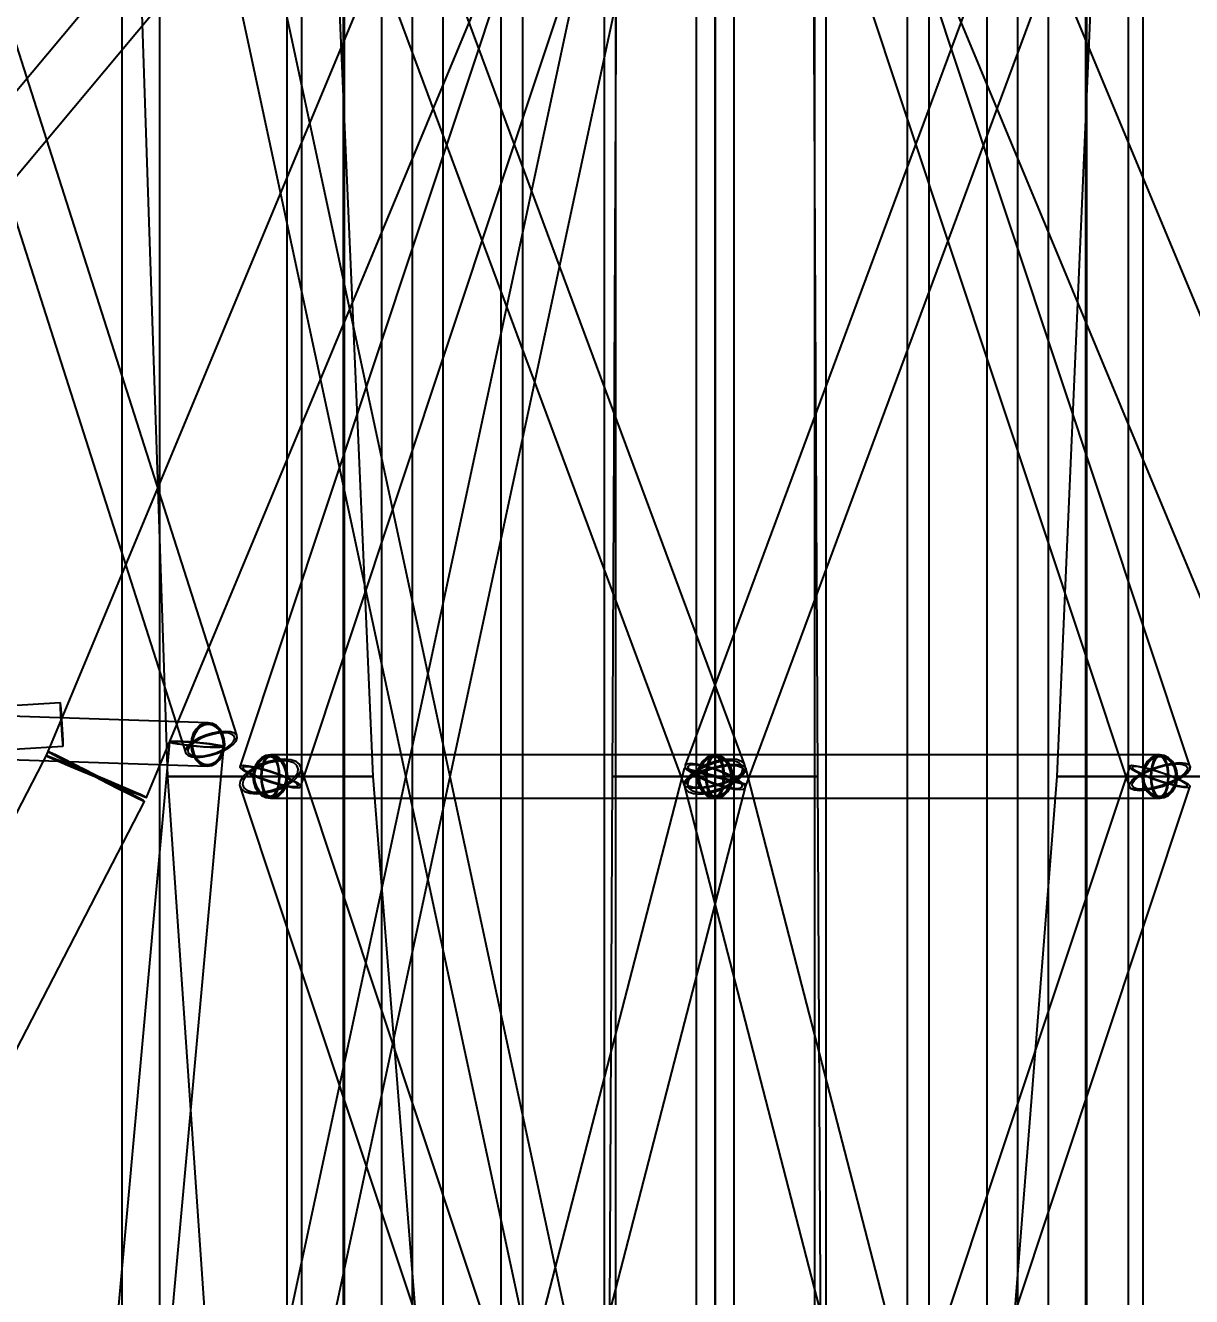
# Model space of a CAD drawing. Header units: millimetres. Extents: x -123812 to 252100, y -3000 to 639000.
# Drawn here: x -6449 to 4456, y 32640 to 44520 of the extents above; entities that cross this region are included whole.
import ezdxf

# ---------------------------------------------------------------- set-up
doc = ezdxf.new("R2010")
doc.units = ezdxf.units.MM
for name, color, linetype, lineweight in [('D-BMK-AXIS', 7, 'Continuous', 13), ('D-STR-CORE', 7, 'Continuous', 25), ('D-STR-DIM', 7, 'Continuous', 13), ('D-STR-STRC', 7, 'Continuous', 25)]:
    doc.layers.add(name, color=color, linetype=linetype, lineweight=lineweight)
doc.styles.add('OpenSansCondensed-Light', font='OpenSansCondensed-Light.ttf')
doc.styles.add('TOWER_UNICODE', font='Arial Unicode.ttf')
doc.dimstyles.new('EZDXF', dxfattribs={"dimtxt": 0.25, "dimasz": 0.175, "dimexe": 0.375, "dimexo": 0.125, "dimgap": 0.1, "dimtad": 1, "dimlfac": 100, "dimzin": 12, "dimdsep": 46, "dimtxsty": 'OpenSansCondensed-Light', "dimblk": 'ARCHTICK', "dimcen": 2.5, "dimazin": 3, "dimtfac": 0.5, "dimtmove": 2, "dimatfit": 3})

# ---------------------------------------------------------------- blocks, each defined once
blk = doc.blocks.new('_ARCHTICK')
at = {"color": 0, "linetype": 'BYBLOCK', "const_width": 0.15}
blk.add_lwpolyline([(-0.5, -0.5), (0.5, 0.5)], dxfattribs=at)

msp = doc.modelspace()

# ---------------------------------------------------------------- linework, layer by layer
at = {"layer": 'D-BMK-AXIS'}
msp.add_line((0, -3000), (0, 639000), dxfattribs=at)
at = {"layer": 'D-STR-CORE'}
for points in [[(-4000, 0), (-4000, 100000), (-3477.3, 100000), (-3477.3, 0)], [(-4000, 0), (-4000, 100000), (-3477.3, 100000), (-3477.3, 0)], [(-3863.7, 0), (-3863.7, 100000), (-3117.7, 100000), (-3117.7, 0)], [(-3863.7, 0), (-3863.7, 100000), (-3117.7, 100000), (-3117.7, 0)], [(-3464.1, 0), (-3464.1, 100000), (-2545.6, 100000), (-2545.6, 0)], [(-3464.1, 0), (-3464.1, 100000), (-2545.6, 100000), (-2545.6, 0)], [(-2828.4, 0), (-2828.4, 100000), (-1800, 100000), (-1800, 0)], [(-2828.4, 0), (-2828.4, 100000), (-1800, 100000), (-1800, 0)], [(-2000, 0), (-2000, 100000), (-931.7, 100000), (-931.7, 0)], [(-2000, 0), (-2000, 100000), (-931.7, 100000), (-931.7, 0)], [(-1035.3, 0), (-1035.3, 100000), (0, 100000), (0, 0)], [(-1035.3, 0), (-1035.3, 100000), (0, 100000), (0, 0)], [(0, 0), (0, 100000), (1035.3, 100000), (1035.3, 0)], [(0, 0), (0, 100000), (1035.3, 100000), (1035.3, 0)], [(931.7, 0), (931.7, 100000), (2000, 100000), (2000, 0)], [(931.7, 0), (931.7, 100000), (2000, 100000), (2000, 0)], [(1800, 0), (1800, 100000), (2828.4, 100000), (2828.4, 0)], [(1800, 0), (1800, 100000), (2828.4, 100000), (2828.4, 0)], [(2545.6, 0), (2545.6, 100000), (3464.1, 100000), (3464.1, 0)], [(2545.6, 0), (2545.6, 100000), (3464.1, 100000), (3464.1, 0)], [(3117.7, 0), (3117.7, 100000), (3863.7, 100000), (3863.7, 0)], [(3117.7, 0), (3117.7, 100000), (3863.7, 100000), (3863.7, 0)], [(3477.3, 0), (3477.3, 100000), (4000, 100000), (4000, 0)], [(3477.3, 0), (3477.3, 100000), (4000, 100000), (4000, 0)]]:
    msp.add_lwpolyline(points, close=True, dxfattribs=at)
at = {"layer": 'D-STR-STRC'}
for points in [[(-1006, 50295.4), (-6253.6, 37695.4), (-6241.6, 37688.7), (-6198.4, 37669.2), (-6127.1, 37638.2), (-6032.4, 37597.7), (-5920.8, 37550.6), (-5800.1, 37500), (-5678.2, 37449.4), (-5563.7, 37402.3), (-5464.2, 37361.8), (-5386.6, 37330.8), (-5336.1, 37311.3), (-5316.2, 37304.6), (-68.5, 49904.6)], [(68.5, 49904.6), (5316.2, 37304.6), (5336.1, 37311.3), (5386.6, 37330.8), (5464.2, 37361.8), (5563.7, 37402.3), (5678.2, 37449.4), (5800.1, 37500), (5920.8, 37550.6), (6032.4, 37597.7), (6127.1, 37638.2), (6198.4, 37669.2), (6241.6, 37688.7), (6253.6, 37695.4), (1006, 50295.4)], [(-1307.1, 50150.7), (-11625.2, 37822), (-11620.5, 37816.4), (-11602.8, 37800.1), (-11573.4, 37774.2), (-11534.3, 37740.4), (-11488, 37701.1), (-11437.9, 37658.9), (-11387.3, 37616.7), (-11339.6, 37577.4), (-11298.1, 37543.6), (-11265.6, 37517.7), (-11244.4, 37501.4), (-11235.9, 37495.8), (-917.8, 49824.6)], [(-5568.1, 49958), (-198.7, 24958), (-192, 24952.9), (-172.1, 24951.1), (-140.5, 24952.6), (-99.4, 24957.3), (-51.4, 24965), (0, 24975), (51.4, 24986.7), (99.4, 24999.4), (140.5, 25012), (172.1, 25023.9), (192, 25034.1), (198.7, 25042), (-5170.6, 50042)], [(-198.7, 50042), (-5568.1, 25042), (-5561.3, 25034.1), (-5541.5, 25023.9), (-5509.9, 25012), (-5468.7, 24999.4), (-5420.8, 24986.7), (-5369.4, 24975), (-5317.9, 24965), (-5270, 24957.3), (-5228.8, 24952.6), (-5197.2, 24951.1), (-5177.4, 24952.9), (-5170.6, 24958), (198.7, 49958)], [(-4917.3, 49884.4), (-275.7, 37384.4), (-247.6, 37358.5), (-202.6, 37342.1), (-143.8, 37336.6), (-75.2, 37342.1), (-1.5, 37358.5), (72.4, 37384.4), (141.3, 37418.3), (200.5, 37457.7), (246.2, 37500), (275, 37542.3), (285.1, 37581.7), (275.7, 37615.6), (-4365.8, 50115.6)], [(-285, 50091.1), (-4443.5, 37591.1), (-4432.3, 37574.4), (-4402.4, 37552.6), (-4355.9, 37527.2), (-4295.9, 37500), (-4226.6, 37472.8), (-4152.7, 37447.4), (-4079.1, 37425.6), (-4010.9, 37408.9), (-3952.8, 37398.4), (-3908.7, 37394.8), (-3881.7, 37398.4), (-3873.4, 37408.9), (285, 49908.9)], [(-285.4, 49908), (3873, 37408), (3888.2, 37387.4), (3921.8, 37374.4), (3971.5, 37369.9), (4034, 37374.4), (4104.9, 37387.4), (4179.5, 37408), (4252.7, 37435), (4319.4, 37466.3), (4375.2, 37500), (4416.2, 37533.7), (4439.6, 37565), (4443.9, 37592), (285.4, 50092)], [(4360.7, 50105.2), (-280.9, 37605.2), (-278.2, 37585.9), (-256.5, 37560.7), (-217.3, 37531.4), (-163.3, 37500), (-98.2, 37468.6), (-26.4, 37439.3), (47.2, 37414.1), (117.6, 37394.8), (180, 37382.7), (230.1, 37378.6), (264.5, 37382.7), (280.9, 37394.8), (4922.5, 49894.8)], [(-8809.6, 49804.1), (-4949.8, 37714.6), (-4928.3, 37695.4), (-4892.1, 37683.3), (-4843.5, 37679.2), (-4786, 37683.3), (-4723.3, 37695.4), (-4659.9, 37714.6), (-4600, 37739.6), (-4547.7, 37768.7), (-4506.6, 37800), (-4479.4, 37831.3), (-4468.1, 37860.4), (-4473.3, 37885.4), (-8333.1, 49975)], [(-11418, 37456.1), (-6097.7, 37784.9), (-6096.7, 37791.8), (-6096.5, 37812.1), (-6097.3, 37844.3), (-6099, 37886.3), (-6101.5, 37935.2), (-6104.5, 37987.7), (-6108, 38040.2), (-6111.6, 38089.1), (-6115.1, 38131.1), (-6118.2, 38163.3), (-6120.9, 38183.6), (-6122.8, 38190.5), (-11443.1, 37861.7)], [(-7435.8, 37686.4), (-4745.8, 37596.8), (-4704.8, 37603.8), (-4666.3, 37624.1), (-4633.2, 37656.3), (-4607.5, 37698.4), (-4591, 37747.4), (-4584.9, 37800), (-4589.6, 37852.6), (-4604.8, 37901.6), (-4629.4, 37943.7), (-4661.7, 37975.9), (-4699.6, 37996.2), (-4740.5, 38003.2), (-7430.5, 38092.7)], [(-5717.7, 25387.3), (-4594.8, 37777.2), (-4603.5, 37782.8), (-4628.7, 37789.6), (-4668.9, 37797.1), (-4721.3, 37804.8), (-4782.3, 37812.2), (-4847.8, 37818.7), (-4913.3, 37824), (-4974.3, 37827.6), (-5026.7, 37829.4), (-5066.9, 37829.1), (-5092.2, 37826.9), (-5100.8, 37822.8), (-6223.7, 25432.9)], [(-11793.3, 24766.7), (-5333.9, 37266.7), (-5345.3, 37274.7), (-5386.7, 37298), (-5455.3, 37335), (-5546.3, 37383.4), (-5653.6, 37439.6), (-5769.8, 37500), (-5887, 37560.4), (-5997.3, 37616.6), (-6093.2, 37665), (-6168, 37702), (-6216.7, 37725.3), (-6236, 37733.3), (-12695.4, 25233.3)], [(287.6, 25081), (-3870.8, 37581), (-3884.5, 37614.6), (-3916.8, 37640.3), (-3965.6, 37656.5), (-4027.5, 37662), (-4098.4, 37656.5), (-4173.3, 37640.3), (-4247.3, 37614.6), (-4315.2, 37581), (-4372.4, 37541.9), (-4415, 37500), (-4440.1, 37458.1), (-4446.1, 37419), (-287.6, 24919)], [(-2942.1, 24924.9), (290.4, 37424.9), (280.6, 37429), (251.5, 37438), (205.4, 37451.2), (145.2, 37467.7), (75.2, 37486.4), (0, 37506), (-75.2, 37525.3), (-145.2, 37542.8), (-205.4, 37557.4), (-251.5, 37568), (-280.6, 37574.1), (-290.4, 37575.1), (-3523, 25075.1)], [(3521.3, 25079.7), (288.8, 37579.7), (269.1, 37597.6), (231.1, 37608.9), (177.4, 37612.7), (111.6, 37608.9), (38.1, 37597.6), (-37.9, 37579.7), (-111.4, 37556.3), (-177.2, 37529.2), (-231, 37500), (-269, 37470.8), (-288.8, 37443.7), (-288.8, 37420.3), (2943.8, 24920.3)], [(281.3, 24901.6), (4439.7, 37401.6), (4441.9, 37411.7), (4424.8, 37427.9), (4389.6, 37449), (4338.6, 37473.6), (4275.3, 37500), (4204.1, 37526.4), (4129.7, 37551), (4057.3, 37572.1), (3991.8, 37588.3), (3937.7, 37598.4), (3898.6, 37601.9), (3877.2, 37598.4), (-281.3, 25098.4)]]:
    msp.add_lwpolyline(points, dxfattribs=at)
for points in [[(-5547.2, 25000), (-5191.6, 25000), (-5191.6, 50000), (-5547.2, 50000)], [(-5547.2, 25000), (-5191.6, 25000), (-5191.6, 50000), (-5547.2, 50000)], [(-5541.6, 50000), (-5121, 37500), (-3196, 37500), (-3741.6, 50000)], [(-962.5, 37500), (962.5, 37500), (900, 50000), (-900, 50000)], [(-962.5, 37500), (962.5, 37500), (900, 50000), (-900, 50000)], [(-177.8, 25000), (177.8, 25000), (177.8, 50000), (-177.8, 50000)], [(-177.8, 25000), (177.8, 25000), (177.8, 50000), (-177.8, 50000)], [(3196, 37500), (5121, 37500), (5541.6, 50000), (3741.6, 50000)], [(-6116, 37987.7), (-6112.6, 37935.2), (-6109, 37886.3), (-6105.5, 37844.3), (-6102.3, 37812.1), (-6099.6, 37791.8), (-6097.7, 37784.9), (-6096.7, 37791.8), (-6096.5, 37812.1), (-6097.3, 37844.3), (-6099, 37886.3), (-6101.5, 37935.2), (-6104.5, 37987.7), (-6108, 38040.2), (-6111.6, 38089.1), (-6115.1, 38131.1), (-6118.2, 38163.3), (-6120.9, 38183.6), (-6122.8, 38190.5), (-6123.8, 38183.6), (-6124, 38163.3), (-6123.2, 38131.1), (-6121.5, 38089.1), (-6119, 38040.2)], [(-6115.5, 37987.7), (-6112.4, 37939.3), (-6109.1, 37894.3), (-6105.8, 37855.6), (-6102.9, 37825.9), (-6100.5, 37807.2), (-6098.7, 37800.8), (-6097.7, 37807.2), (-6097.6, 37825.9), (-6098.4, 37855.6), (-6099.9, 37894.3), (-6102.2, 37939.3), (-6105, 37987.7), (-6108.1, 38036.1), (-6111.4, 38081.1), (-6114.7, 38119.8), (-6117.6, 38149.5), (-6120, 38168.2), (-6121.8, 38174.5), (-6122.8, 38168.2), (-6122.9, 38149.5), (-6122.2, 38119.8), (-6120.6, 38081.1), (-6118.4, 38036.1)], [(-4916.5, 37800), (-4943.7, 37768.7), (-4955.1, 37739.6), (-4949.8, 37714.6), (-4928.3, 37695.4), (-4892.1, 37683.3), (-4843.5, 37679.2), (-4786, 37683.3), (-4723.3, 37695.4), (-4659.9, 37714.6), (-4600, 37739.6), (-4547.7, 37768.7), (-4506.6, 37800), (-4479.4, 37831.3), (-4468.1, 37860.4), (-4473.3, 37885.4), (-4494.8, 37904.6), (-4531.1, 37916.7), (-4579.6, 37920.8), (-4637.2, 37916.7), (-4699.8, 37904.6), (-4763.2, 37885.4), (-4823.1, 37860.4), (-4875.4, 37831.3)], [(-4896.4, 37800), (-4920.9, 37771.8), (-4931.1, 37745.5), (-4926.4, 37723), (-4907, 37705.7), (-4874.3, 37694.8), (-4830.5, 37691.1), (-4778.6, 37694.8), (-4722.2, 37705.7), (-4665, 37723), (-4611, 37745.5), (-4563.8, 37771.8), (-4526.7, 37800), (-4502.3, 37828.2), (-4492, 37854.5), (-4496.8, 37877), (-4516.1, 37894.3), (-4548.8, 37905.2), (-4592.6, 37908.9), (-4644.5, 37905.2), (-4700.9, 37894.3), (-4758.1, 37877), (-4812.1, 37854.5), (-4859.3, 37828.2)], [(-4901.3, 37800), (-4896.6, 37747.4), (-4881.5, 37698.4), (-4856.9, 37656.3), (-4824.5, 37624.1), (-4786.7, 37603.8), (-4745.8, 37596.8), (-4704.8, 37603.8), (-4666.3, 37624.1), (-4633.2, 37656.3), (-4607.5, 37698.4), (-4591, 37747.4), (-4584.9, 37800), (-4589.6, 37852.6), (-4604.8, 37901.6), (-4629.4, 37943.7), (-4661.7, 37975.9), (-4699.6, 37996.2), (-4740.5, 38003.2), (-4781.5, 37996.2), (-4819.9, 37975.9), (-4853.1, 37943.7), (-4878.8, 37901.6), (-4895.3, 37852.6)], [(-4888.9, 37800), (-4884.6, 37751.6), (-4870.6, 37706.4), (-4847.9, 37667.7), (-4818.1, 37637.9), (-4783.2, 37619.2), (-4745.6, 37612.8), (-4707.8, 37619.2), (-4672.4, 37637.9), (-4641.8, 37667.7), (-4618.1, 37706.4), (-4603, 37751.6), (-4597.4, 37800), (-4601.7, 37848.4), (-4615.7, 37893.6), (-4638.3, 37932.3), (-4668.1, 37962.1), (-4703, 37980.8), (-4740.7, 37987.2), (-4778.5, 37980.8), (-4813.9, 37962.1), (-4844.5, 37932.3), (-4868.1, 37893.6), (-4883.3, 37848.4)], [(-4847.8, 37781.3), (-4913.3, 37787.8), (-4974.3, 37795.2), (-5026.7, 37802.9), (-5066.9, 37810.4), (-5092.2, 37817.2), (-5100.8, 37822.8), (-5092.2, 37826.9), (-5066.9, 37829.1), (-5026.7, 37829.4), (-4974.3, 37827.6), (-4913.3, 37824), (-4847.8, 37818.7), (-4782.3, 37812.2), (-4721.3, 37804.8), (-4668.9, 37797.1), (-4628.7, 37789.6), (-4603.5, 37782.8), (-4594.8, 37777.2), (-4603.5, 37773.1), (-4628.7, 37770.9), (-4668.9, 37770.6), (-4721.3, 37772.4), (-4782.3, 37776)], [(-4847.8, 37783.1), (-4906.8, 37789), (-4961.9, 37795.6), (-5009.1, 37802.6), (-5045.3, 37809.4), (-5068.1, 37815.5), (-5075.9, 37820.6), (-5068.1, 37824.2), (-5045.3, 37826.2), (-5009.1, 37826.5), (-4961.9, 37824.9), (-4906.8, 37821.6), (-4847.8, 37816.9), (-4788.8, 37811), (-4733.8, 37804.4), (-4686.5, 37797.4), (-4650.3, 37790.6), (-4627.5, 37784.5), (-4619.7, 37779.4), (-4627.5, 37775.8), (-4650.3, 37773.8), (-4686.5, 37773.5), (-4733.8, 37775.1), (-4788.8, 37778.4)], [(-5800.1, 37500), (-5678.2, 37449.4), (-5563.7, 37402.3), (-5464.2, 37361.8), (-5386.6, 37330.8), (-5336.1, 37311.3), (-5316.2, 37304.6), (-5328.3, 37311.3), (-5371.4, 37330.8), (-5442.8, 37361.8), (-5537.5, 37402.3), (-5649, 37449.4), (-5769.8, 37500), (-5891.6, 37550.6), (-6006.2, 37597.7), (-6105.6, 37638.2), (-6183.3, 37669.2), (-6233.7, 37688.7), (-6253.6, 37695.4), (-6241.6, 37688.7), (-6198.4, 37669.2), (-6127.1, 37638.2), (-6032.4, 37597.7), (-5920.8, 37550.6)], [(-5800.1, 37500), (-5682.8, 37439.6), (-5572.5, 37383.4), (-5476.7, 37335), (-5401.9, 37298), (-5353.1, 37274.7), (-5333.9, 37266.7), (-5345.3, 37274.7), (-5386.7, 37298), (-5455.3, 37335), (-5546.3, 37383.4), (-5653.6, 37439.6), (-5769.8, 37500), (-5887, 37560.4), (-5997.3, 37616.6), (-6093.2, 37665), (-6168, 37702), (-6216.7, 37725.3), (-6236, 37733.3), (-6224.5, 37725.3), (-6183.1, 37702), (-6114.6, 37665), (-6023.6, 37616.6), (-5916.3, 37560.4)], [(-5798.9, 37500), (-5686.6, 37453.4), (-5581.1, 37410), (-5489.4, 37372.7), (-5417.9, 37344.1), (-5371.4, 37326.1), (-5353.1, 37320), (-5364.2, 37326.1), (-5404, 37344.1), (-5469.7, 37372.7), (-5556.9, 37410), (-5659.7, 37453.4), (-5771, 37500), (-5883.2, 37546.6), (-5988.7, 37590), (-6080.4, 37627.3), (-6151.9, 37655.9), (-6198.4, 37673.9), (-6216.7, 37680), (-6205.6, 37673.9), (-6165.8, 37655.9), (-6100.1, 37627.3), (-6012.9, 37590), (-5910.1, 37546.6)], [(-5798.9, 37500), (-5690.8, 37444.4), (-5589.2, 37392.5), (-5500.9, 37348), (-5432, 37313.9), (-5387.1, 37292.4), (-5369.4, 37285.1), (-5379.9, 37292.4), (-5418.1, 37313.9), (-5481.2, 37348), (-5565.1, 37392.5), (-5663.9, 37444.4), (-5771, 37500), (-5879, 37555.6), (-5980.6, 37607.5), (-6068.9, 37652), (-6137.8, 37686.1), (-6182.7, 37707.6), (-6200.5, 37714.9), (-6189.9, 37707.6), (-6151.8, 37686.1), (-6088.6, 37652), (-6004.8, 37607.5), (-5905.9, 37555.6)], [(-4415, 37500), (-4440.1, 37458.1), (-4446.1, 37419), (-4432.4, 37385.4), (-4400.1, 37359.7), (-4351.3, 37343.5), (-4289.4, 37338), (-4218.5, 37343.5), (-4143.6, 37359.7), (-4069.6, 37385.4), (-4001.7, 37419), (-3944.5, 37458.1), (-3901.9, 37500), (-3876.8, 37541.9), (-3870.8, 37581), (-3884.5, 37614.6), (-3916.8, 37640.3), (-3965.6, 37656.5), (-4027.5, 37662), (-4098.4, 37656.5), (-4173.3, 37640.3), (-4247.3, 37614.6), (-4315.2, 37581), (-4372.4, 37541.9)], [(-4321.4, 37500), (-4315.9, 37447.4), (-4299.6, 37398.4), (-4273.7, 37356.3), (-4239.9, 37324), (-4200.6, 37303.7), (-4158.5, 37296.8), (0, 37296.8), (42.2, 37303.7), (81.5, 37324), (115.2, 37356.3), (141.1, 37398.4), (157.4, 37447.4), (163, 37500), (157.4, 37552.6), (141.1, 37601.6), (115.2, 37643.7), (81.5, 37676), (42.2, 37696.3), (0, 37703.2), (-4158.5, 37703.2), (-4200.6, 37696.3), (-4239.9, 37676), (-4273.7, 37643.7), (-4299.6, 37601.6), (-4315.9, 37552.6)], [(-4321.4, 37500), (-4315.9, 37447.4), (-4299.6, 37398.4), (-4273.7, 37356.3), (-4239.9, 37324), (-4200.6, 37303.7), (-4158.5, 37296.8), (-4116.3, 37303.7), (-4077, 37324), (-4043.2, 37356.3), (-4017.3, 37398.4), (-4001, 37447.4), (-3995.5, 37500), (-4001, 37552.6), (-4017.3, 37601.6), (-4043.2, 37643.7), (-4077, 37676), (-4116.3, 37696.3), (-4158.5, 37703.2), (-4200.6, 37696.3), (-4239.9, 37676), (-4273.7, 37643.7), (-4299.6, 37601.6), (-4315.9, 37552.6)], [(-4308.6, 37500), (-4303.5, 37451.5), (-4288.5, 37406.4), (-4264.6, 37367.6), (-4233.5, 37337.9), (-4197.3, 37319.2), (-4158.5, 37312.8), (-4119.6, 37319.2), (-4083.4, 37337.9), (-4052.3, 37367.6), (-4028.4, 37406.4), (-4013.4, 37451.5), (-4008.3, 37500), (-4013.4, 37548.5), (-4028.4, 37593.6), (-4052.3, 37632.4), (-4083.4, 37662.1), (-4119.6, 37680.8), (-4158.5, 37687.2), (-4197.3, 37680.8), (-4233.5, 37662.1), (-4264.6, 37632.4), (-4288.5, 37593.6), (-4303.5, 37548.5)], [(-4244.1, 37500), (-4241.2, 37447.4), (-4232.7, 37398.4), (-4219, 37356.3), (-4201.3, 37324), (-4180.6, 37303.7), (-4158.5, 37296.8), (0, 37296.8), (22.2, 37303.7), (42.8, 37324), (60.6, 37356.3), (74.2, 37398.4), (82.8, 37447.4), (85.7, 37500), (82.8, 37552.6), (74.2, 37601.6), (60.6, 37643.7), (42.8, 37676), (22.2, 37696.3), (0, 37703.2), (-4158.5, 37703.2), (-4180.6, 37696.3), (-4201.3, 37676), (-4219, 37643.7), (-4232.7, 37601.6), (-4241.2, 37552.6)], [(-4072.8, 37500), (-4075.7, 37447.4), (-4084.3, 37398.4), (-4097.9, 37356.3), (-4115.6, 37324), (-4136.3, 37303.7), (-4158.5, 37296.8), (-4180.6, 37303.7), (-4201.3, 37324), (-4219, 37356.3), (-4232.7, 37398.4), (-4241.2, 37447.4), (-4244.1, 37500), (-4241.2, 37552.6), (-4232.7, 37601.6), (-4219, 37643.7), (-4201.3, 37676), (-4180.6, 37696.3), (-4158.5, 37703.2), (-4136.3, 37696.3), (-4115.6, 37676), (-4097.9, 37643.7), (-4084.3, 37601.6), (-4075.7, 37552.6)], [(-4079.5, 37500), (-4082.2, 37451.5), (-4090.1, 37406.4), (-4102.6, 37367.6), (-4119, 37337.9), (-4138, 37319.2), (-4158.5, 37312.8), (-4178.9, 37319.2), (-4197.9, 37337.9), (-4214.3, 37367.6), (-4226.8, 37406.4), (-4234.7, 37451.5), (-4237.4, 37500), (-4234.7, 37548.5), (-4226.8, 37593.6), (-4214.3, 37632.4), (-4197.9, 37662.1), (-4178.9, 37680.8), (-4158.5, 37687.2), (-4138, 37680.8), (-4119, 37662.1), (-4102.6, 37632.4), (-4090.1, 37593.6), (-4082.2, 37548.5)], [(-246.2, 37500), (-275, 37457.7), (-285.1, 37418.3), (-275.7, 37384.4), (-247.6, 37358.5), (-202.6, 37342.1), (-143.8, 37336.6), (-75.2, 37342.1), (-1.5, 37358.5), (72.4, 37384.4), (141.3, 37418.3), (200.5, 37457.7), (246.2, 37500), (275, 37542.3), (285.1, 37581.7), (275.7, 37615.6), (247.6, 37641.5), (202.6, 37657.9), (143.8, 37663.4), (75.2, 37657.9), (1.5, 37641.5), (-72.4, 37615.6), (-141.3, 37581.7), (-200.5, 37542.3)], [(-163, 37500), (-157.4, 37447.4), (-141.1, 37398.4), (-115.2, 37356.3), (-81.5, 37324), (-42.2, 37303.7), (0, 37296.8), (42.2, 37303.7), (81.5, 37324), (115.2, 37356.3), (141.1, 37398.4), (157.4, 37447.4), (163, 37500), (157.4, 37552.6), (141.1, 37601.6), (115.2, 37643.7), (81.5, 37676), (42.2, 37696.3), (0, 37703.2), (-42.2, 37696.3), (-81.5, 37676), (-115.2, 37643.7), (-141.1, 37601.6), (-157.4, 37552.6)], [(-163, 37500), (-157.4, 37447.4), (-141.1, 37398.4), (-115.2, 37356.3), (-81.5, 37324), (-42.2, 37303.7), (0, 37296.8), (4158.5, 37296.8), (4200.6, 37303.7), (4239.9, 37324), (4273.7, 37356.3), (4299.6, 37398.4), (4315.9, 37447.4), (4321.4, 37500), (4315.9, 37552.6), (4299.6, 37601.6), (4273.7, 37643.7), (4239.9, 37676), (4200.6, 37696.3), (4158.5, 37703.2), (0, 37703.2), (-42.2, 37696.3), (-81.5, 37676), (-115.2, 37643.7), (-141.1, 37601.6), (-157.4, 37552.6)], [(163, 37500), (157.4, 37447.4), (141.1, 37398.4), (115.2, 37356.3), (81.5, 37324), (42.2, 37303.7), (0, 37296.8), (-42.2, 37303.7), (-81.5, 37324), (-115.2, 37356.3), (-141.1, 37398.4), (-157.4, 37447.4), (-163, 37500), (-157.4, 37552.6), (-141.1, 37601.6), (-115.2, 37643.7), (-81.5, 37676), (-42.2, 37696.3), (0, 37703.2), (42.2, 37696.3), (81.5, 37676), (115.2, 37643.7), (141.1, 37601.6), (157.4, 37552.6)], [(-150.1, 37500), (-145, 37451.5), (-130, 37406.4), (-106.2, 37367.6), (-75.1, 37337.9), (-38.9, 37319.2), (0, 37312.8), (38.9, 37319.2), (75.1, 37337.9), (106.2, 37367.6), (130, 37406.4), (145, 37451.5), (150.1, 37500), (145, 37548.5), (130, 37593.6), (106.2, 37632.4), (75.1, 37662.1), (38.9, 37680.8), (0, 37687.2), (-38.9, 37680.8), (-75.1, 37662.1), (-106.2, 37632.4), (-130, 37593.6), (-145, 37548.5)], [(150.1, 37500), (145, 37451.5), (130, 37406.4), (106.2, 37367.6), (75.1, 37337.9), (38.9, 37319.2), (0, 37312.8), (-38.9, 37319.2), (-75.1, 37337.9), (-106.2, 37367.6), (-130, 37406.4), (-145, 37451.5), (-150.1, 37500), (-145, 37548.5), (-130, 37593.6), (-106.2, 37632.4), (-75.1, 37662.1), (-38.9, 37680.8), (0, 37687.2), (38.9, 37680.8), (75.1, 37662.1), (106.2, 37632.4), (130, 37593.6), (145, 37548.5)], [(85.7, 37500), (82.8, 37447.4), (74.2, 37398.4), (60.6, 37356.3), (42.8, 37324), (22.2, 37303.7), (0, 37296.8), (-22.2, 37303.7), (-42.8, 37324), (-60.6, 37356.3), (-74.2, 37398.4), (-82.8, 37447.4), (-85.7, 37500), (-82.8, 37552.6), (-74.2, 37601.6), (-60.6, 37643.7), (-42.8, 37676), (-22.2, 37696.3), (0, 37703.2), (22.2, 37696.3), (42.8, 37676), (60.6, 37643.7), (74.2, 37601.6), (82.8, 37552.6)], [(-85.7, 37500), (-82.8, 37447.4), (-74.2, 37398.4), (-60.6, 37356.3), (-42.8, 37324), (-22.2, 37303.7), (0, 37296.8), (4158.5, 37296.8), (4180.6, 37303.7), (4201.3, 37324), (4219, 37356.3), (4232.7, 37398.4), (4241.2, 37447.4), (4244.1, 37500), (4241.2, 37552.6), (4232.7, 37601.6), (4219, 37643.7), (4201.3, 37676), (4180.6, 37696.3), (4158.5, 37703.2), (0, 37703.2), (-22.2, 37696.3), (-42.8, 37676), (-60.6, 37643.7), (-74.2, 37601.6), (-82.8, 37552.6)], [(-85.7, 37500), (-82.8, 37447.4), (-74.2, 37398.4), (-60.6, 37356.3), (-42.8, 37324), (-22.2, 37303.7), (0, 37296.8), (22.2, 37303.7), (42.8, 37324), (60.6, 37356.3), (74.2, 37398.4), (82.8, 37447.4), (85.7, 37500), (82.8, 37552.6), (74.2, 37601.6), (60.6, 37643.7), (42.8, 37676), (22.2, 37696.3), (0, 37703.2), (-22.2, 37696.3), (-42.8, 37676), (-60.6, 37643.7), (-74.2, 37601.6), (-82.8, 37552.6)], [(78.9, 37500), (76.2, 37451.5), (68.4, 37406.4), (55.8, 37367.6), (39.5, 37337.9), (20.4, 37319.2), (0, 37312.8), (-20.4, 37319.2), (-39.5, 37337.9), (-55.8, 37367.6), (-68.4, 37406.4), (-76.2, 37451.5), (-78.9, 37500), (-76.2, 37548.5), (-68.4, 37593.6), (-55.8, 37632.4), (-39.5, 37662.1), (-20.4, 37680.8), (0, 37687.2), (20.4, 37680.8), (39.5, 37662.1), (55.8, 37632.4), (68.4, 37593.6), (76.2, 37548.5)], [(-78.9, 37500), (-76.2, 37451.5), (-68.4, 37406.4), (-55.8, 37367.6), (-39.5, 37337.9), (-20.4, 37319.2), (0, 37312.8), (20.4, 37319.2), (39.5, 37337.9), (55.8, 37367.6), (68.4, 37406.4), (76.2, 37451.5), (78.9, 37500), (76.2, 37548.5), (68.4, 37593.6), (55.8, 37632.4), (39.5, 37662.1), (20.4, 37680.8), (0, 37687.2), (-20.4, 37680.8), (-39.5, 37662.1), (-55.8, 37632.4), (-68.4, 37593.6), (-76.2, 37548.5)], [(4321.4, 37500), (4315.9, 37447.4), (4299.6, 37398.4), (4273.7, 37356.3), (4239.9, 37324), (4200.6, 37303.7), (4158.5, 37296.8), (4116.3, 37303.7), (4077, 37324), (4043.2, 37356.3), (4017.3, 37398.4), (4001, 37447.4), (3995.5, 37500), (4001, 37552.6), (4017.3, 37601.6), (4043.2, 37643.7), (4077, 37676), (4116.3, 37696.3), (4158.5, 37703.2), (4200.6, 37696.3), (4239.9, 37676), (4273.7, 37643.7), (4299.6, 37601.6), (4315.9, 37552.6)], [(4308.6, 37500), (4303.5, 37451.5), (4288.5, 37406.4), (4264.6, 37367.6), (4233.5, 37337.9), (4197.3, 37319.2), (4158.5, 37312.8), (4119.6, 37319.2), (4083.4, 37337.9), (4052.3, 37367.6), (4028.4, 37406.4), (4013.4, 37451.5), (4008.3, 37500), (4013.4, 37548.5), (4028.4, 37593.6), (4052.3, 37632.4), (4083.4, 37662.1), (4119.6, 37680.8), (4158.5, 37687.2), (4197.3, 37680.8), (4233.5, 37662.1), (4264.6, 37632.4), (4288.5, 37593.6), (4303.5, 37548.5)], [(4072.8, 37500), (4075.7, 37447.4), (4084.3, 37398.4), (4097.9, 37356.3), (4115.6, 37324), (4136.3, 37303.7), (4158.5, 37296.8), (4180.6, 37303.7), (4201.3, 37324), (4219, 37356.3), (4232.7, 37398.4), (4241.2, 37447.4), (4244.1, 37500), (4241.2, 37552.6), (4232.7, 37601.6), (4219, 37643.7), (4201.3, 37676), (4180.6, 37696.3), (4158.5, 37703.2), (4136.3, 37696.3), (4115.6, 37676), (4097.9, 37643.7), (4084.3, 37601.6), (4075.7, 37552.6)], [(4079.5, 37500), (4082.2, 37451.5), (4090.1, 37406.4), (4102.6, 37367.6), (4119, 37337.9), (4138, 37319.2), (4158.5, 37312.8), (4178.9, 37319.2), (4197.9, 37337.9), (4214.3, 37367.6), (4226.8, 37406.4), (4234.7, 37451.5), (4237.4, 37500), (4234.7, 37548.5), (4226.8, 37593.6), (4214.3, 37632.4), (4197.9, 37662.1), (4178.9, 37680.8), (4158.5, 37687.2), (4138, 37680.8), (4119, 37662.1), (4102.6, 37632.4), (4090.1, 37593.6), (4082.2, 37548.5)], [(-4021, 37500), (-3961, 37472.8), (-3914.5, 37447.4), (-3884.7, 37425.6), (-3873.4, 37408.9), (-3881.7, 37398.4), (-3908.7, 37394.8), (-3952.8, 37398.4), (-4010.9, 37408.9), (-4079.1, 37425.6), (-4152.7, 37447.4), (-4226.6, 37472.8), (-4295.9, 37500), (-4355.9, 37527.2), (-4402.4, 37552.6), (-4432.3, 37574.4), (-4443.5, 37591.1), (-4435.3, 37601.6), (-4408.2, 37605.2), (-4364.1, 37601.6), (-4306, 37591.1), (-4237.8, 37574.4), (-4164.2, 37552.6), (-4090.3, 37527.2)], [(-4391, 37500), (-4413.8, 37462), (-4419.2, 37426.6), (-4406.8, 37396.1), (-4377.5, 37372.8), (-4333.3, 37358.1), (-4277.1, 37353.1), (-4212.9, 37358.1), (-4145, 37372.8), (-4077.9, 37396.1), (-4016.4, 37426.6), (-3964.5, 37462), (-3925.9, 37500), (-3903.1, 37538), (-3897.7, 37573.4), (-3910.1, 37603.9), (-3939.4, 37627.2), (-3983.6, 37641.9), (-4039.8, 37646.9), (-4104, 37641.9), (-4172, 37627.2), (-4239, 37603.9), (-4300.5, 37573.4), (-4352.4, 37538)], [(-4033.8, 37500), (-3979.4, 37475.3), (-3937.3, 37452.3), (-3910.2, 37432.6), (-3900, 37417.4), (-3907.5, 37407.9), (-3932, 37404.7), (-3972, 37407.9), (-4024.7, 37417.4), (-4086.5, 37432.6), (-4153.2, 37452.3), (-4220.3, 37475.3), (-4283.1, 37500), (-4337.5, 37524.7), (-4379.6, 37547.7), (-4406.7, 37567.4), (-4416.9, 37582.6), (-4409.4, 37592.1), (-4384.9, 37595.3), (-4344.9, 37592.1), (-4292.2, 37582.6), (-4230.4, 37567.4), (-4163.7, 37547.7), (-4096.6, 37524.7)], [(0, 37494), (-75.2, 37513.6), (-145.2, 37532.3), (-205.4, 37548.8), (-251.5, 37562), (-280.6, 37571), (-290.4, 37575.1), (-280.6, 37574.1), (-251.5, 37568), (-205.4, 37557.4), (-145.2, 37542.8), (-75.2, 37525.3), (0, 37506), (75.2, 37486.4), (145.2, 37467.7), (205.4, 37451.2), (251.5, 37438), (280.6, 37429), (290.4, 37424.9), (280.6, 37425.9), (251.5, 37432), (205.4, 37442.6), (145.2, 37457.2), (75.2, 37474.7)], [(231, 37500), (177.2, 37470.8), (111.4, 37443.7), (37.9, 37420.3), (-38.1, 37402.4), (-111.6, 37391.1), (-177.4, 37387.3), (-231.1, 37391.1), (-269.1, 37402.4), (-288.8, 37420.3), (-288.8, 37443.7), (-269, 37470.8), (-231, 37500), (-177.2, 37529.2), (-111.4, 37556.3), (-37.9, 37579.7), (38.1, 37597.6), (111.6, 37608.9), (177.4, 37612.7), (231.1, 37608.9), (269.1, 37597.6), (288.8, 37579.7), (288.8, 37556.3), (269, 37529.2)], [(-163.3, 37500), (-98.2, 37468.6), (-26.4, 37439.3), (47.2, 37414.1), (117.6, 37394.8), (180, 37382.7), (230.1, 37378.6), (264.5, 37382.7), (280.9, 37394.8), (278.2, 37414.1), (256.5, 37439.3), (217.3, 37468.6), (163.3, 37500), (98.2, 37531.4), (26.4, 37560.7), (-47.2, 37585.9), (-117.6, 37605.2), (-180, 37617.3), (-230.1, 37621.4), (-264.5, 37617.3), (-280.9, 37605.2), (-278.2, 37585.9), (-256.5, 37560.7), (-217.3, 37531.4)], [(0, 37494.5), (-68.2, 37512.3), (-131.7, 37529.3), (-186.2, 37544.3), (-228.1, 37556.2), (-254.4, 37564.3), (-263.3, 37568.1), (-254.4, 37567.2), (-228.1, 37561.7), (-186.2, 37552), (-131.7, 37538.8), (-68.2, 37522.9), (0, 37505.5), (68.2, 37487.7), (131.7, 37470.7), (186.2, 37455.7), (228.1, 37443.8), (254.4, 37435.7), (263.3, 37431.9), (254.4, 37432.8), (228.1, 37438.3), (186.2, 37448), (131.7, 37461.2), (68.2, 37477.1)], [(209.4, 37500), (160.7, 37473.6), (101, 37448.9), (34.4, 37427.8), (-34.6, 37411.5), (-101.1, 37401.3), (-160.8, 37397.8), (-209.6, 37401.3), (-244, 37411.5), (-261.8, 37427.8), (-261.8, 37448.9), (-243.9, 37473.6), (-209.4, 37500), (-160.7, 37526.4), (-101, 37551.1), (-34.4, 37572.2), (34.6, 37588.5), (101.1, 37598.7), (160.8, 37602.2), (209.6, 37598.7), (244, 37588.5), (261.8, 37572.2), (261.8, 37551.1), (243.9, 37526.4)], [(-223.2, 37500), (-249.3, 37461.7), (-258.5, 37425.9), (-250, 37395.2), (-224.5, 37371.7), (-183.7, 37356.9), (-130.4, 37351.8), (-68.2, 37356.9), (-1.3, 37371.7), (65.6, 37395.2), (128.1, 37425.9), (181.8, 37461.7), (223.2, 37500), (249.3, 37538.3), (258.5, 37574.1), (250, 37604.8), (224.5, 37628.3), (183.7, 37643.1), (130.4, 37648.2), (68.2, 37643.1), (1.3, 37628.3), (-65.6, 37604.8), (-128.1, 37574.1), (-181.8, 37538.3)], [(-148.1, 37500), (-89, 37471.5), (-23.9, 37444.9), (42.8, 37422.1), (106.6, 37404.6), (163.2, 37393.6), (208.6, 37389.9), (239.8, 37393.6), (254.7, 37404.6), (252.2, 37422.1), (232.6, 37444.9), (197, 37471.5), (148.1, 37500), (89, 37528.5), (23.9, 37555.1), (-42.8, 37577.9), (-106.6, 37595.4), (-163.2, 37606.4), (-208.6, 37610.1), (-239.8, 37606.4), (-254.7, 37595.4), (-252.2, 37577.9), (-232.6, 37555.1), (-197, 37528.5)], [(4375.2, 37500), (4319.4, 37466.3), (4252.7, 37435), (4179.5, 37408), (4104.9, 37387.4), (4034, 37374.4), (3971.5, 37369.9), (3921.8, 37374.4), (3888.2, 37387.4), (3873, 37408), (3877.3, 37435), (3900.7, 37466.3), (3941.7, 37500), (3997.5, 37533.7), (4064.2, 37565), (4137.4, 37592), (4212, 37612.6), (4282.9, 37625.6), (4345.4, 37630.1), (4395.1, 37625.6), (4428.7, 37612.6), (4443.9, 37592), (4439.6, 37565), (4416.2, 37533.7)], [(4041.6, 37500), (4112.9, 37473.6), (4187.2, 37449), (4259.6, 37427.9), (4325.1, 37411.7), (4379.2, 37401.6), (4418.3, 37398.1), (4439.7, 37401.6), (4441.9, 37411.7), (4424.8, 37427.9), (4389.6, 37449), (4338.6, 37473.6), (4275.3, 37500), (4204.1, 37526.4), (4129.7, 37551), (4057.3, 37572.1), (3991.8, 37588.3), (3937.7, 37598.4), (3898.6, 37601.9), (3877.2, 37598.4), (3875, 37588.3), (3892.1, 37572.1), (3927.3, 37551), (3978.3, 37526.4)], [(4354.9, 37500), (4304.4, 37469.5), (4243.9, 37441), (4177.5, 37416.6), (4109.9, 37397.9), (4045.6, 37386.1), (3989, 37382.1), (3943.9, 37386.1), (3913.4, 37397.9), (3899.7, 37416.6), (3903.5, 37441), (3924.8, 37469.5), (3962, 37500), (4012.5, 37530.5), (4073, 37559), (4139.4, 37583.4), (4207, 37602.1), (4271.3, 37613.9), (4327.9, 37617.9), (4373, 37613.9), (4403.5, 37602.1), (4417.2, 37583.4), (4413.4, 37559), (4392.1, 37530.5)], [(4052.5, 37500), (4117.1, 37476.1), (4184.5, 37453.8), (4250.2, 37434.7), (4309.5, 37420), (4358.6, 37410.7), (4394.1, 37407.6), (4413.5, 37410.7), (4415.5, 37420), (4400, 37434.7), (4368, 37453.8), (4321.8, 37476.1), (4264.4, 37500), (4199.8, 37523.9), (4132.4, 37546.2), (4066.8, 37565.3), (4007.4, 37580), (3958.3, 37589.3), (3922.8, 37592.4), (3903.4, 37589.3), (3901.4, 37580), (3916.9, 37565.3), (3948.9, 37546.2), (3995.1, 37523.9)], [(-5121, 37500), (-4257.5, 25000), (-2207.5, 25000), (-3196, 37500)], [(-3196, 37500), (-3228.8, 37500), (-3324.9, 37500), (-3477.9, 37500), (-3677.2, 37500), (-3909.3, 37500), (-4158.5, 37500), (-4407.6, 37500), (-4639.7, 37500), (-4839, 37500), (-4992, 37500), (-5088.2, 37500), (-5121, 37500), (-5088.2, 37500), (-4992, 37500), (-4839, 37500), (-4639.7, 37500), (-4407.6, 37500), (-4158.5, 37500), (-3909.3, 37500), (-3677.2, 37500), (-3477.9, 37500), (-3324.9, 37500), (-3228.8, 37500)], [(-1025, 25000), (1025, 25000), (962.5, 37500), (-962.5, 37500)], [(-1025, 25000), (1025, 25000), (962.5, 37500), (-962.5, 37500)], [(962.5, 37500), (929.7, 37500), (833.5, 37500), (680.6, 37500), (481.3, 37500), (249.1, 37500), (0, 37500), (-249.1, 37500), (-481.2, 37500), (-680.6, 37500), (-833.5, 37500), (-929.7, 37500), (-962.5, 37500), (-929.7, 37500), (-833.5, 37500), (-680.6, 37500), (-481.2, 37500), (-249.1, 37500), (0, 37500), (249.1, 37500), (481.3, 37500), (680.6, 37500), (833.5, 37500), (929.7, 37500)], [(962.5, 37500), (929.7, 37500), (833.5, 37500), (680.6, 37500), (481.3, 37500), (249.1, 37500), (0, 37500), (-249.1, 37500), (-481.2, 37500), (-680.6, 37500), (-833.5, 37500), (-929.7, 37500), (-962.5, 37500), (-929.7, 37500), (-833.5, 37500), (-680.6, 37500), (-481.2, 37500), (-249.1, 37500), (0, 37500), (249.1, 37500), (481.3, 37500), (680.6, 37500), (833.5, 37500), (929.7, 37500)], [(2207.5, 25000), (4257.5, 25000), (5121, 37500), (3196, 37500)], [(5121, 37500), (5088.2, 37500), (4992, 37500), (4839, 37500), (4639.7, 37500), (4407.6, 37500), (4158.5, 37500), (3909.3, 37500), (3677.2, 37500), (3477.9, 37500), (3324.9, 37500), (3228.8, 37500), (3196, 37500), (3228.8, 37500), (3324.9, 37500), (3477.9, 37500), (3677.2, 37500), (3909.3, 37500), (4158.5, 37500), (4407.6, 37500), (4639.7, 37500), (4839, 37500), (4992, 37500), (5088.2, 37500)]]:
    msp.add_lwpolyline(points, close=True, dxfattribs=at)

# ---------------------------------------------------------------- dimensions: what is measured, and where the dimension line sits
at = {"layer": 'D-STR-DIM'}
for base, p2 in [((-112000, 0), (0, 634000)), ((187000, 0), (0, 450000)), ((250000, 0), (0, 375000)), ((124000, 0), (0, 350000))]:
    msp.add_linear_dim(base=base, p1=(0, 0), p2=p2, angle=90, dimstyle='EZDXF', override={"dimtxt": 8400, "dimasz": 3750, "dimexe": 2100, "dimexo": 1800, "dimgap": 2100, "dimtad": 1, "dimdec": 0, "dimlfac": 1, "dimlunit": 2, "dimtxsty": 'TOWER_UNICODE', "dimclrd": 7, "dimclre": 7, "dimclrt": 7}, dxfattribs=at).render()

doc.saveas('drawing.dxf')
